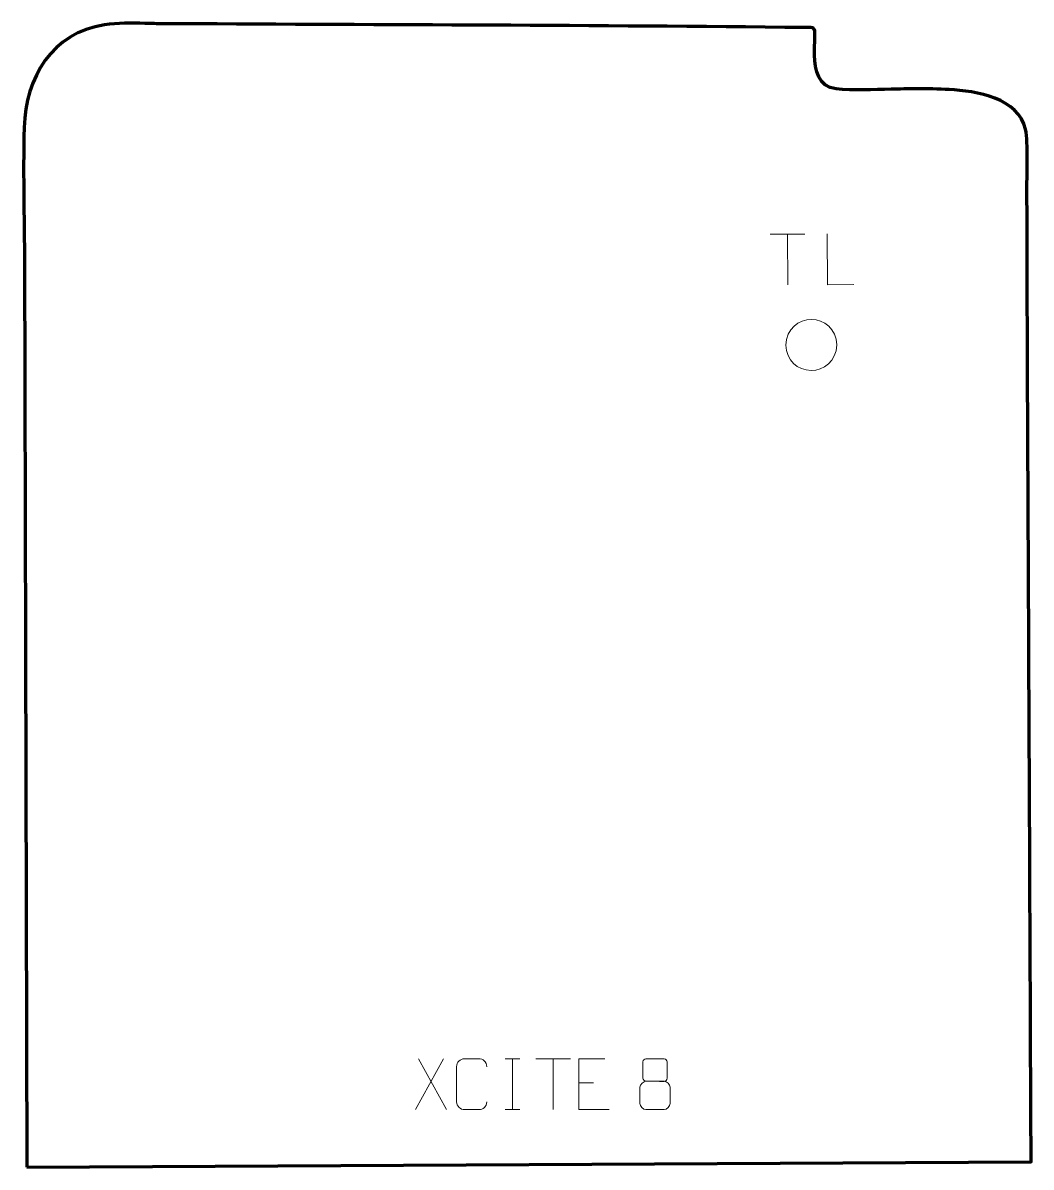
# Model space of a CAD drawing. Header units: millimetres. Extents: x -258 to 238, y -194 to 367.
import ezdxf

# ---------------------------------------------------------------- set-up
doc = ezdxf.new("R2010")
doc.units = ezdxf.units.MM
doc.header["$MEASUREMENT"] = 0
doc.layers.add('layer 2', color=7, linetype='Continuous')
doc.layers.add('layer 3', color=7, linetype='Continuous')

msp = doc.modelspace()

# ---------------------------------------------------------------- linework, layer by layer
at = {"layer": 'layer 2', "color": 142, "lineweight": 9}
for points in [[(109.453, 263.6142), (109.453, 263.6142), (126.4398, 263.7359), (126.4398, 263.7359)], [(118.1252, 238.7457), (118.1252, 238.7457), (117.9465, 263.6986), (117.9465, 263.6986)]]:
    msp.add_open_spline(points, degree=3, dxfattribs=at)
for points, knots in [([(150.6202, 238.9784), (150.6202, 238.9784), (137.6714, 238.8856), (137.6714, 238.8856), (137.6714, 238.8856), (137.6714, 238.8856), (137.4927, 263.8385), (137.4927, 263.8385)], [0, 0, 0, 0, 0.33333333, 0.33333333, 0.33333333, 0.33333333, 1, 1, 1, 1]), ([(142.1413, 209.2882), (142.1138, 217.1938), (135.8682, 221.8172), (129.7302, 221.7457), (129.7302, 221.7457), (123.5939, 221.9051), (117.2809, 217.1129), (117.1401, 209.2084), (117.1401, 209.2084), (117.5269, 201.6706), (122.7803, 196.8344), (129.5512, 196.7509), (129.5512, 196.7509), (135.6875, 196.5915), (142.0005, 201.3837), (142.1413, 209.2882)], [0, 0, 0, 0, 0.2, 0.2, 0.2, 0.2, 0.4, 0.4, 0.4, 0.4, 0.6, 0.6, 0.6, 0.6, 1, 1, 1, 1])]:
    msp.add_open_spline(points, degree=3, knots=knots, dxfattribs=at)
at = {"layer": 'layer 3', "color": 242, "lineweight": 158}
msp.add_open_spline([(-255.5802, -194.4006), (-255.6774, -156.3045), (-255.7745, -118.2084), (-255.8717, -80.1123), (-255.8717, -80.1123), (-255.9365, -54.7149), (-256.0013, -29.3175), (-256.0661, -3.9201), (-256.0661, -3.9201), (-256.2604, 72.2721), (-256.4548, 148.4643), (-256.6491, 224.6565), (-256.6491, 224.6565), (-256.6653, 231.0058), (-256.6815, 237.3552), (-256.6977, 243.7045), (-256.6977, 243.7045), (-256.7817, 267.7205), (-257.5218, 292.105), (-256.8975, 316.0746), (-256.8975, 316.0746), (-256.2569, 340.671), (-243.1637, 362.6239), (-217.4185, 366.4652), (-217.4185, 366.4652), (-210.9173, 367.4352), (-204.1801, 367.3604), (-197.6229, 367.1731), (-197.6229, 367.1731), (-197.6229, 367.1731), (-196.6406, 367.145), (-196.6406, 367.145), (-196.6406, 367.145), (-195.0591, 367.0984), (-193.4831, 367.0604), (-191.9011, 367.0342), (-191.9011, 367.0342), (-191.9011, 367.0342), (-190.9855, 367.0272), (-190.9855, 367.0272), (-190.9855, 367.0272), (-88.4464, 366.5131), (14.0935, 366.2845), (116.6294, 365.2464), (116.6294, 365.2464), (118.2684, 365.2297), (129.2065, 365.275), (130.3518, 365.0178), (130.3518, 365.0178), (130.5095, 364.955), (131.4274, 363.9255), (131.4817, 363.7474), (131.4817, 363.7474), (131.496, 363.7007), (131.1691, 352.941), (131.2308, 351.5362), (131.2308, 351.5362), (131.5571, 344.1082), (133.1388, 336.0727), (141.8434, 335.0685), (141.8434, 335.0685), (150.0721, 334.1192), (160.462, 334.6711), (168.8721, 334.8449), (168.8721, 334.8449), (173.0075, 334.9252), (177.1569, 335.0412), (181.292, 335.0598), (181.292, 335.0598), (186.7009, 335.0678), (192.055, 334.9805), (197.4582, 334.7119), (197.4582, 334.7119), (210.5668, 334.026), (231.5548, 330.4944), (234.8947, 315.1836), (234.8947, 315.1836), (236.2454, 307.788), (235.538, 294.1269), (235.5801, 285.9501), (235.5801, 285.9501), (235.729, 256.9606), (235.7192, 227.9706), (235.8497, 198.981), (235.8497, 198.981), (235.8497, 198.981), (235.8541, 198.0253), (235.8541, 198.0253), (235.8541, 198.0253), (236.0448, 157.9968), (236.2533, 117.9684), (236.4316, 77.9399), (236.4316, 77.9399), (236.8314, -11.9647), (237.2312, -101.8693), (237.631, -191.7739), (237.631, -191.7739), (237.631, -191.7739), (-255.5802, -194.4006), (-255.5802, -194.4006)], degree=3, knots=[0, 0, 0, 0, 0.03846154, 0.03846154, 0.03846154, 0.03846154, 0.07692308, 0.07692308, 0.07692308, 0.07692308, 0.11538462, 0.11538462, 0.11538462, 0.11538462, 0.15384615, 0.15384615, 0.15384615, 0.15384615, 0.19230769, 0.19230769, 0.19230769, 0.19230769, 0.23076923, 0.23076923, 0.23076923, 0.23076923, 0.26923077, 0.26923077, 0.26923077, 0.26923077, 0.30769231, 0.30769231, 0.30769231, 0.30769231, 0.34615385, 0.34615385, 0.34615385, 0.34615385, 0.38461538, 0.38461538, 0.38461538, 0.38461538, 0.42307692, 0.42307692, 0.42307692, 0.42307692, 0.46153846, 0.46153846, 0.46153846, 0.46153846, 0.5, 0.5, 0.5, 0.5, 0.53846154, 0.53846154, 0.53846154, 0.53846154, 0.57692308, 0.57692308, 0.57692308, 0.57692308, 0.61538462, 0.61538462, 0.61538462, 0.61538462, 0.65384615, 0.65384615, 0.65384615, 0.65384615, 0.69230769, 0.69230769, 0.69230769, 0.69230769, 0.73076923, 0.73076923, 0.73076923, 0.73076923, 0.76923077, 0.76923077, 0.76923077, 0.76923077, 0.80769231, 0.80769231, 0.80769231, 0.80769231, 0.84615385, 0.84615385, 0.84615385, 0.84615385, 0.88461538, 0.88461538, 0.88461538, 0.88461538, 0.92307692, 0.92307692, 0.92307692, 0.92307692, 1, 1, 1, 1], dxfattribs=at)
at = {"layer": 'layer 3', "color": 142, "lineweight": 9}
for points in [[(-50.9465, -141.2022), (-50.9465, -141.2022), (-64.6871, -166.098), (-64.6871, -166.098)], [(-63.2325, -141.2022), (-63.2325, -141.2022), (-49.4919, -166.1557), (-49.4919, -166.1557)], [(-20.6736, -141.2022), (-20.6736, -141.2022), (-13.5055, -141.2022), (-13.5055, -141.2022)], [(-17.0896, -141.2022), (-17.0896, -141.2022), (-17.0896, -166.1557), (-17.0896, -166.1557)], [(-5.5832, -141.2257), (-5.5832, -141.2257), (11.404, -141.2257), (11.404, -141.2257)], [(2.9106, -166.1557), (2.9106, -166.1557), (2.9106, -141.2022), (2.9106, -141.2022)], [(15.4775, -153.0819), (15.4775, -153.0819), (22.6456, -153.0819), (22.6456, -153.0819)], [(-20.6736, -166.1557), (-20.6736, -166.1557), (-13.5055, -166.1557), (-13.5055, -166.1557)]]:
    msp.add_open_spline(points, degree=3, dxfattribs=at)
for points, knots in [([(-29.6665, -162.338), (-29.8063, -164.6614), (-31.4835, -166.141), (-33.6312, -166.1518), (-33.6312, -166.1518), (-35.9631, -166.1514), (-38.295, -166.1514), (-40.6265, -166.1518), (-40.6265, -166.1518), (-42.5515, -166.2572), (-44.5236, -164.3727), (-44.5124, -162.3554), (-44.5124, -162.3554), (-44.512, -156.5853), (-44.512, -150.8156), (-44.5124, -145.0463), (-44.5124, -145.0463), (-44.5082, -142.9082), (-42.7615, -141.189), (-40.6091, -141.2025), (-40.6091, -141.2025), (-38.2834, -141.2025), (-35.9573, -141.2025), (-33.6312, -141.2025), (-33.6312, -141.2025), (-31.6846, -141.167), (-29.6932, -142.6585), (-29.6665, -145.0961)], [0, 0, 0, 0, 0.125, 0.125, 0.125, 0.125, 0.25, 0.25, 0.25, 0.25, 0.375, 0.375, 0.375, 0.375, 0.5, 0.5, 0.5, 0.5, 0.625, 0.625, 0.625, 0.625, 0.75, 0.75, 0.75, 0.75, 1, 1, 1, 1]), ([(28.3514, -141.2022), (28.3514, -141.2022), (15.4775, -141.2022), (15.4775, -141.2022), (15.4775, -141.2022), (15.4775, -141.2022), (15.4775, -166.1558), (15.4775, -166.1558), (15.4775, -166.1558), (15.4775, -166.1558), (30.3433, -166.1558), (30.3433, -166.1558)], [0, 0, 0, 0, 0.25, 0.25, 0.25, 0.25, 0.5, 0.5, 0.5, 0.5, 1, 1, 1, 1]), ([(46.957, -142.6681), (46.957, -144.8811), (46.957, -148.5634), (46.957, -150.7767), (46.957, -150.7767), (46.972, -151.2841), (47.7794, -152.2155), (48.4795, -152.2143), (48.4795, -152.2143), (51.4494, -152.2141), (54.4196, -152.299), (57.39, -152.2993), (57.39, -152.2993), (58.1871, -152.2951), (58.9078, -151.5048), (58.9052, -150.7841), (58.9052, -150.7841), (58.9049, -148.5681), (58.9049, -144.8834), (58.9052, -142.6681), (58.9052, -142.6681), (58.8867, -141.9573), (58.2753, -141.1969), (57.4414, -141.2043), (57.4414, -141.2043), (54.4243, -141.2046), (51.4074, -141.2046), (48.3908, -141.2043), (48.3908, -141.2043), (47.7644, -141.1967), (46.9403, -141.9077), (46.957, -142.6681)], [0, 0, 0, 0, 0.11111111, 0.11111111, 0.11111111, 0.11111111, 0.22222222, 0.22222222, 0.22222222, 0.22222222, 0.33333333, 0.33333333, 0.33333333, 0.33333333, 0.44444444, 0.44444444, 0.44444444, 0.44444444, 0.55555556, 0.55555556, 0.55555556, 0.55555556, 0.66666667, 0.66666667, 0.66666667, 0.66666667, 0.77777778, 0.77777778, 0.77777778, 0.77777778, 1, 1, 1, 1]), ([(45.4982, -155.1863), (45.4982, -158.3571), (45.4982, -160.0592), (45.4982, -163.2306), (45.4982, -163.2306), (45.4897, -164.4525), (47.1876, -166.1452), (48.4402, -166.1537), (48.4402, -166.1537), (51.4233, -166.1534), (54.4066, -166.1534), (57.39, -166.1537), (57.39, -166.1537), (58.7133, -166.142), (60.3337, -164.5204), (60.3226, -163.2212), (60.3226, -163.2212), (60.3223, -160.053), (60.3223, -158.3542), (60.3226, -155.1863), (60.3226, -155.1863), (60.2529, -153.8059), (58.6751, -152.2273), (57.3697, -152.2334), (57.3697, -152.2334), (54.3931, -152.2337), (51.4165, -152.2337), (48.4402, -152.2334), (48.4402, -152.2334), (47.3607, -152.227), (45.5144, -153.8059), (45.4982, -155.1863)], [0, 0, 0, 0, 0.11111111, 0.11111111, 0.11111111, 0.11111111, 0.22222222, 0.22222222, 0.22222222, 0.22222222, 0.33333333, 0.33333333, 0.33333333, 0.33333333, 0.44444444, 0.44444444, 0.44444444, 0.44444444, 0.55555556, 0.55555556, 0.55555556, 0.55555556, 0.66666667, 0.66666667, 0.66666667, 0.66666667, 0.77777778, 0.77777778, 0.77777778, 0.77777778, 1, 1, 1, 1])]:
    msp.add_open_spline(points, degree=3, knots=knots, dxfattribs=at)

doc.saveas('drawing.dxf')
